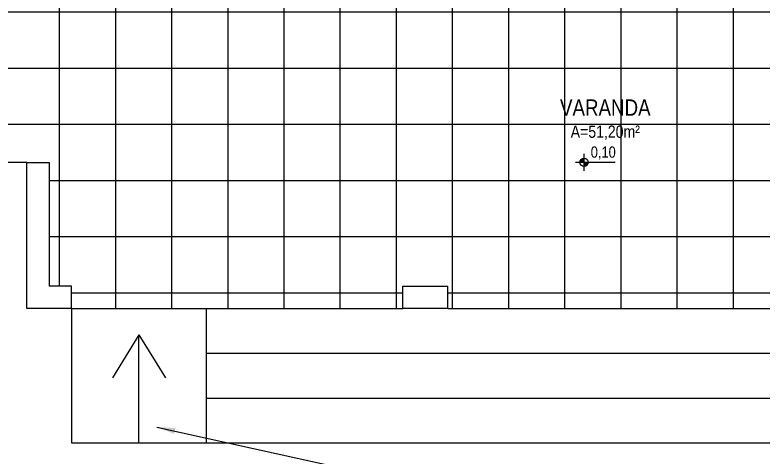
# Model space of a CAD drawing. Header units: millimetres. Extents: x 4156 to 4603, y 996 to 1078.
# Drawn here: x 4395.6 to 4402.93, y 1015.3 to 1019.63 of the extents above; entities that cross this region are included whole.
import ezdxf
from ezdxf.enums import TextEntityAlignment as Align

# ---------------------------------------------------------------- set-up
doc = ezdxf.new("R2010")
doc.units = ezdxf.units.MM
doc.header["$LTSCALE"] = 20
doc.layers.add('-HIDRO', color=8, linetype='Continuous')
doc.layers.add('E-txt-g', color=3, linetype='Continuous')
doc.layers.add('E-Txt-W', color=7, linetype='Continuous', lineweight=20)
doc.styles.add('F2', font='ARIALN.TTF')
doc.styles.add('REG60', font='romans.shx', dxfattribs={"width": 0.8, "height": 0.15})
doc.styles.add('REG80', font='romans.shx', dxfattribs={"width": 0.8, "height": 0.2})
doc.styles.get("Standard").update_dxf_attribs({"font": 'arial.ttf'})
doc.dimstyles.get("Standard").update_dxf_attribs({"dimtxt": 0.18, "dimasz": 0.18, "dimexe": 0.18, "dimexo": 0.0625, "dimgap": 0.09, "dimtad": 0, "dimtih": 1, "dimtoh": 1, "dimdec": 4, "dimzin": 0, "dimdsep": 46, "dimtxsty": 'Standard', "dimcen": 0.09, "dimadec": 0, "dimazin": 0, "dimtfac": 1, "dimtdec": 4, "dimtofl": 0, "dimtmove": 0, "dimatfit": 3, "dimfxl": 1, "dimtolj": 1, "dimtzin": 0, "dimarcsym": 0})

# ---------------------------------------------------------------- blocks, each defined once
blk = doc.blocks.new('TXT-AMB75')
at = {"layer": 'E-txt-g', "style": 'REG80', "width": 0.8, "flags": 8}
blk.add_attdef('TXT', text='', height=0.2, dxfattribs=at).set_placement((0.0055, 0.2964), align=Align.CENTER)
at = {"layer": 'E-Txt-W', "style": 'REG60', "width": 0.8, "flags": 8}
blk.add_attdef('TXT', text='', height=0.15, dxfattribs=at).set_placement((0.0055, 0.0271), align=Align.CENTER)
blk = doc.blocks.new('NV')
at = {"color": 4, "linetype": 'ByBlock', "ltscale": 0.5}
for p, q in [((-1.414, -0.142), (-1.414, 0.107)), ((-1.539, -0.018), (-0.953, -0.018))]:
    blk.add_line(p, q, dxfattribs=at)
at = {"color": 4, "ltscale": 2.5}
blk.add_circle((-1.414, -0.018), 0.0622, dxfattribs=at)
at = {"color": 4}
for points in [[(-1.414, -0.018), (-1.458, 0.026), (-1.476, -0.018), (-1.472, 0.006)], [(-1.414, -0.018), (-1.414, 0.045), (-1.458, 0.026), (-1.438, 0.04)], [(-1.414, -0.018), (-1.352, -0.018), (-1.37, -0.062), (-1.357, -0.041)], [(-1.414, -0.018), (-1.37, -0.062), (-1.414, -0.08), (-1.39, -0.075)]]:
    blk.add_solid(points, dxfattribs=at)
at = {"layer": 'E-Txt-W', "color": 4, "ltscale": 2.5, "style": 'F2'}
blk.add_attdef('COTAPISO', (-1.306, 0.073), '', height=0.15, dxfattribs=at)

msp = doc.modelspace()

# ---------------------------------------------------------------- hatches: boundary and pattern name
at = {"layer": '-HIDRO'}
h = msp.add_hatch(dxfattribs=at)
h.set_pattern_fill('ANSI37,_O', color=256, scale=4.4, angle=45)
h.set_pattern_definition([(90, (2081.08433, 525.76225), (-0.55, 3e-16), []), (180, (2081.08433, 525.76225), (-3e-16, -0.55), [])])
h.paths.add_polyline_path([(4407.0974, 1019.8932), (4406.8774, 1019.8932), (4406.8774, 1020.3332), (4407.0974, 1020.3332), (4407.0974, 1023.5232), (4406.8774, 1023.5232), (4406.8774, 1023.9632), (4407.0974, 1023.9632), (4407.0974, 1025.8332), (4406.8774, 1025.8332), (4406.8774, 1026.2732), (4407.0974, 1026.2732), (4407.0974, 1027.4832), (4406.8774, 1027.4832), (4406.8774, 1027.9232), (4405.3924, 1027.9232), (4405.3924, 1026.8782), (4403.7424, 1026.8782), (4403.7424, 1019.9482), (4395.7124, 1019.9482), (4395.7124, 1027.9232), (4394.7774, 1027.9232), (4394.7774, 1018.1882), (4395.9324, 1018.1882), (4395.9324, 1016.9782), (4396.1524, 1016.9782), (4396.1524, 1016.7582), (4399.3974, 1016.7582), (4399.3974, 1016.9782), (4399.8374, 1016.9782), (4399.8374, 1016.7582), (4403.5224, 1016.7582), (4403.5224, 1016.9782), (4403.9624, 1016.9782), (4403.9624, 1016.7582), (4406.6574, 1016.7582), (4406.6574, 1016.9782), (4406.8774, 1016.9782), (4406.8774, 1017.1982), (4407.0974, 1017.1982)])

# ---------------------------------------------------------------- linework, layer by layer
at = {"layer": '-HIDRO', "linetype": 'Continuous'}
for p, q in [((4395.7124, 1018.1882), (4392.9624, 1018.1882)), ((4395.7124, 1016.7582), (4395.7124, 1018.1882)), ((4395.7124, 1018.1882), (4395.9324, 1018.1882)), ((4395.9324, 1018.1882), (4395.9324, 1016.9782)), ((4396.1524, 1016.9782), (4395.9324, 1016.9782)), ((4396.1524, 1016.7582), (4396.1524, 1016.9782)), ((4399.3974, 1016.7582), (4399.3974, 1016.9782)), ((4399.3974, 1016.9782), (4399.8374, 1016.9782)), ((4399.8374, 1016.7582), (4399.8374, 1016.9782)), ((4396.1524, 1016.7582), (4395.7124, 1016.7582)), ((4396.1524, 1016.7582), (4399.3974, 1016.7582)), ((4396.1524, 1016.7582), (4396.1524, 1015.4412)), ((4397.4724, 1015.4412), (4397.4724, 1016.7582)), ((4399.8374, 1016.7582), (4399.3974, 1016.7582)), ((4399.8374, 1016.7582), (4403.5224, 1016.7582)), ((4396.8124, 1016.5006), (4396.554, 1016.0808)), ((4396.8124, 1015.4412), (4396.8124, 1016.5006)), ((4396.8124, 1016.5006), (4397.0707, 1016.0808)), ((4397.4724, 1016.3212), (4407.0974, 1016.3212)), ((4397.4724, 1015.8812), (4407.0974, 1015.8812)), ((4396.1524, 1015.4412), (4397.4724, 1015.4412)), ((4397.4724, 1015.4412), (4407.0974, 1015.4412))]:
    msp.add_line(p, q, dxfattribs=at)
at = {"layer": '-HIDRO'}
msp.add_lwpolyline([(4379.6955, 1071.9189, 0.099318), (4377.4458, 1031.9965, 0.188246), (4401.2322, 999.4882)], format="xyb", dxfattribs=at)
at = {"layer": '-HIDRO', "linetype": 'Continuous'}
for points in [[(4380.8325, 1071.9189, 0.099873), (4378.5256, 1032.2162, 0.183533), (4401.0474, 1000.9193)], [(4380.9578, 1071.7541, 0.099477), (4378.6876, 1032.2492, 0.184298), (4401.2921, 1000.9522)]]:
    msp.add_lwpolyline(points, format="xyb", dxfattribs=at)

# ---------------------------------------------------------------- block references
at = {"layer": '-HIDRO'}
ref = msp.add_blockref('TXT-AMB75', (4401.3759, 1018.4084, 2.0126), dxfattribs=dict(at, xscale=0.8019000000000002, yscale=0.8019000000000002, zscale=0.8019000000000002))
ref.add_attrib('TXT', 'VARANDA', dxfattribs={"layer": 'E-txt-g', "color": 2, "height": 0.16038, "style": 'F2'}).set_placement((4401.3803, 1018.6461, 2.0126), align=Align.CENTER)
ref.add_attrib('TXT', 'A=51,20m²', dxfattribs={"layer": 'E-Txt-W', "height": 0.12029, "style": 'F2'}).set_placement((4401.3803, 1018.4301, 2.0126), align=Align.CENTER)
ref = msp.add_blockref('NV', (4402.1055, 1018.202, 2.0126), dxfattribs=dict(at, xscale=0.66, yscale=0.66, zscale=0.66))
ref.add_attrib('COTAPISO', '0,10', (4401.2377, 1018.2354, 2.0126), dxfattribs={"layer": 'E-Txt-W', "color": 4, "ltscale": 2.5, "height": 0.11, "style": 'F2'})

# ---------------------------------------------------------------- leaders
msp.add_leader([(4396.9872, 1015.5975), (4399.6939, 1015.0003), (4399.6687, 1015.0361)], dimstyle='Standard', dxfattribs=at)

doc.saveas('drawing.dxf')
